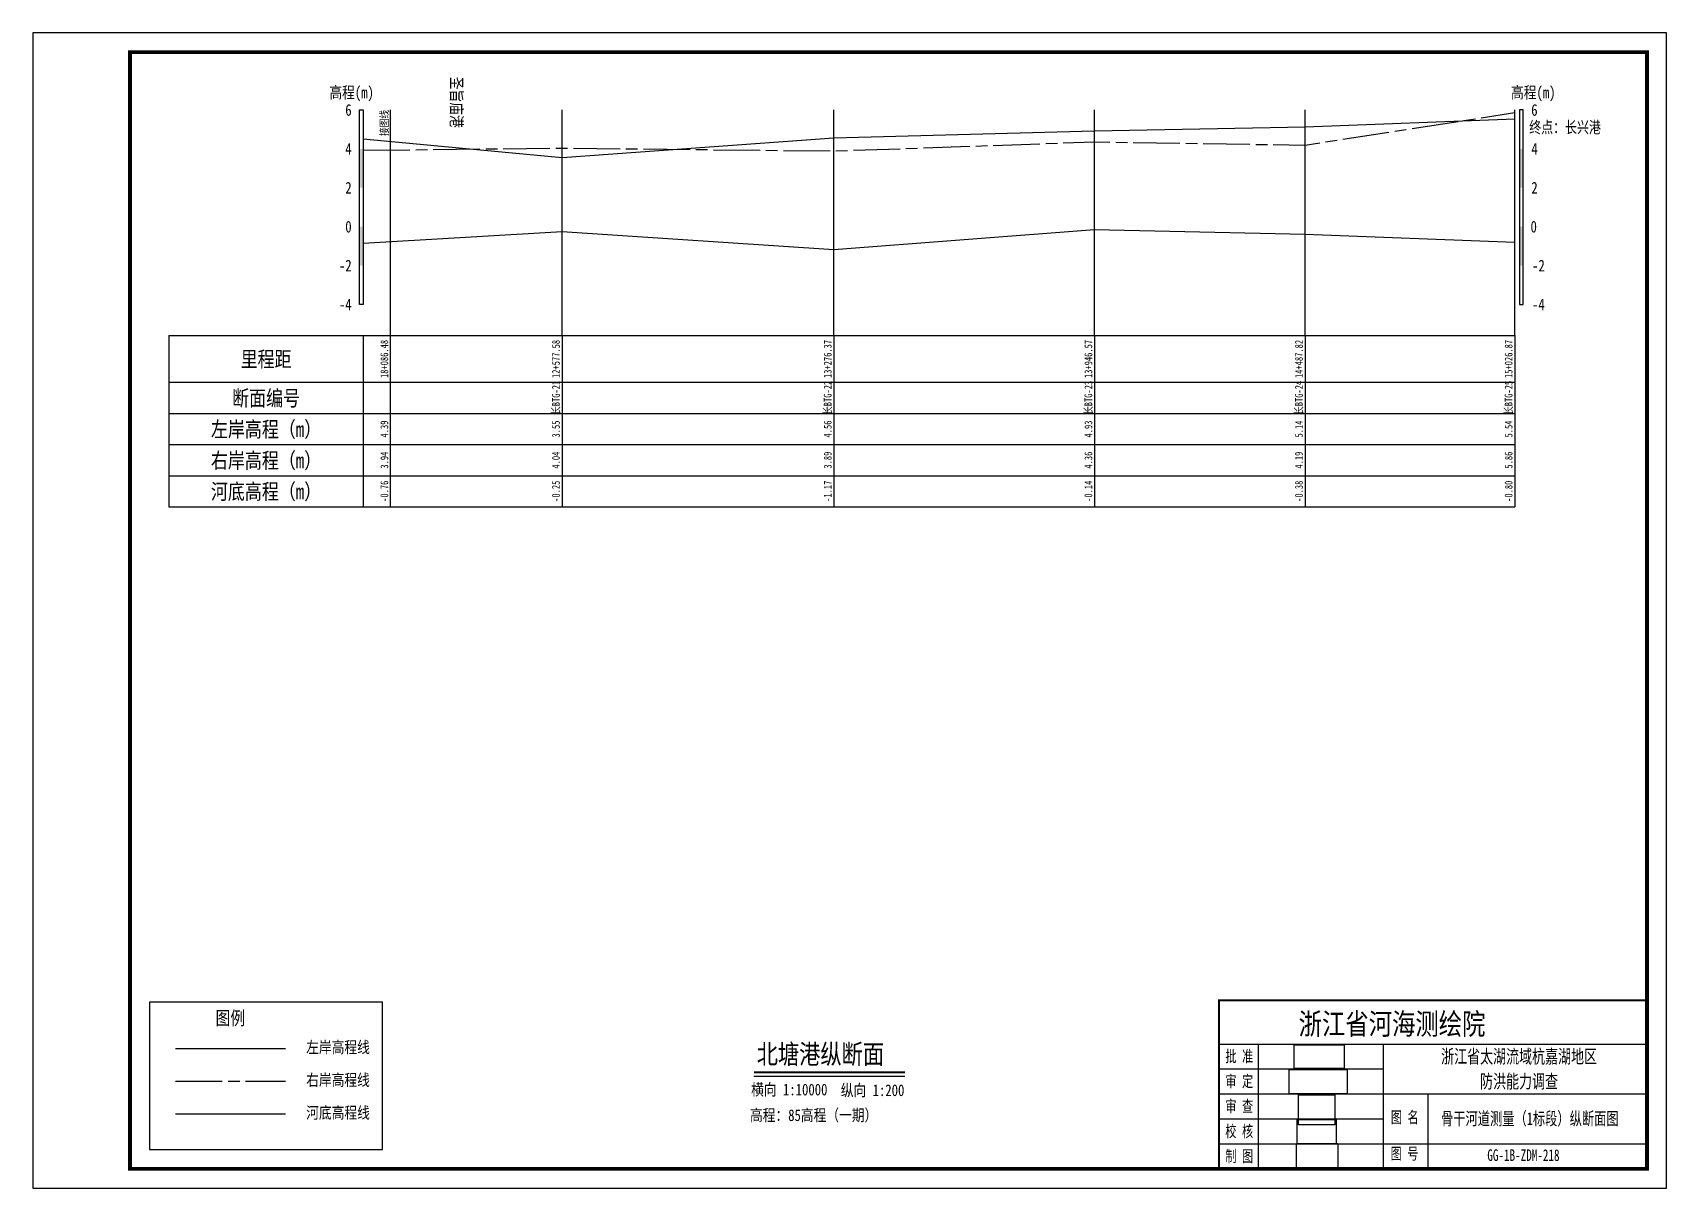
# Model space of a CAD drawing. Extents: x 529382 to 535020, y 3419646 to 3423811.
# Drawn here: x 534451.5 to 534871.5, y 3419646.2 to 3419943.2 of the extents above; entities that cross this region are included whole.
import ezdxf
from ezdxf.enums import TextEntityAlignment as Align

# ---------------------------------------------------------------- set-up
doc = ezdxf.new("R2010")
doc.units = 0
doc.header["$LTSCALE"] = 0.5
doc.linetypes.add('ACAD_ISO08W100', pattern=[36, 24, -3, 6, -3])
doc.layers.get('0').update_dxf_attribs({"linetype": 'CONTINUOUS'})
for name, color, linetype, lineweight in [('00右岸断面线', 5, 'ACAD_ISO08W100', 30), ('00左岸断面线', 6, 'CONTINUOUS', 30), ('00河底高程', 2, 'CONTINUOUS', 30), ('xxxx', 6, 'CONTINUOUS', 30)]:
    doc.layers.add(name, color=color, linetype=linetype, lineweight=lineweight)
for name, color, linetype in [('tab', 9, 'CONTINUOUS'), ('TEXT', 7, 'CONTINUOUS'), ('zdm1', 2, 'CONTINUOUS'), ('zh', 9, 'CONTINUOUS'), ('图框', 7, 'CONTINUOUS'), ('标注', 7, 'CONTINUOUS'), ('高程标尺', 3, 'CONTINUOUS')]:
    doc.layers.add(name, color=color, linetype=linetype)
doc.styles.add('HZ', font='fangsong_GB2312.ttf', dxfattribs={"width": 0.8})
doc.styles.add('tk2', font='fangsong_GB2312.ttf', dxfattribs={"width": 0.8})
doc.styles.add('交叉标注', font='fangsong_GB2312.ttf', dxfattribs={"width": 0.8})
doc.styles.add('黑体2', font='simhei.ttf', dxfattribs={"width": 0.75, "height": 3})
picture_1 = doc.add_image_def('image1.tif', size_in_pixel=(413, 175))
picture_2 = doc.add_image_def('image2.tif', size_in_pixel=(364, 223))
picture_3 = doc.add_image_def('image3.tif', size_in_pixel=(379, 181))
picture_4 = doc.add_image_def('image4.tif', size_in_pixel=(244, 153))
picture_5 = doc.add_image_def('image5.tif', size_in_pixel=(332, 273))

# ---------------------------------------------------------------- blocks, each defined once
blk = doc.blocks.new('A$C0B9647FD')
at = {"lineweight": 100, "const_width": 0.5}
blk.add_lwpolyline([(0, 43.28), (-110, 43.28), (-110, 0), (0, 0), (0, 43.28)], dxfattribs=at)
at = {"layer": 'TEXT', "color": 0}
for p, q in [((-110, 32.08, 0), (0, 32.08, 0)), ((-99.92, 32.08, 0), (-99.92, 6.42, 0)), ((-67.83, 32.08, 0), (-67.83, 6.42, 0)), ((-110, 25.67, 0), (-67.83, 25.67, 0)), ((-110, 19.25, 0), (-67.83, 19.25, 0)), ((-67.83, 19.25, 0), (0, 19.25, 0)), ((-56.35, 19.25, 0), (-56.35, 0, 0)), ((-110, 12.83, 0), (-67.83, 12.83, 0)), ((-110, 6.42, 0), (0, 6.42, 0)), ((-99.92, 6.42, 0), (-99.92, 0, 0)), ((-67.83, 6.42, 0), (-67.83, 0, 0))]:
    blk.add_line(p, q, dxfattribs=at)
at = {"layer": 'TEXT', "color": 7, "ltscale": 8, "style": 'tk2'}
for tag, p, height, width in [('浙江省水利水电技术咨询中心', (-89.53, 34.51, 0), 5.5, 0.8), ('批准', (-108.38, 27.45, 0), 3, 0.7), ('审定', (-108.38, 21.04, 0), 3, 0.7), ('审 查', (-108.38, 14.62, 0), 3, 0.7), ('图名', (-65.84, 11.75, 0), 3, 0.7), ('校 核', (-108.38, 8.2, 0), 3, 0.7), ('制 图', (-108.38, 1.79, 0), 3, 0.7), ('图号', (-65.89, 2.42, 0), 3, 0.7)]:
    blk.add_attdef(tag, p, '', height=height, dxfattribs=dict(at, width=width))
at = {"layer": 'TEXT', "color": 0, "style": 'tk2', "width": 0.7}
for tag, height, p in [('浙江省太湖流域杭嘉湖地区', 3.5, (-32.86, 28.9, -206.67)), ('防洪能力调查', 3.5, (-32.86, 22.5, -206.67)), ('骨干河道测量（*标段）水系图', 3.3, (-30.1, 12.93, -206.67)), ('HJH-01', 3, (-31.74, 3.53, -206.67))]:
    blk.add_attdef(tag, text='', height=height, dxfattribs=at).set_placement(p, align=Align.MIDDLE_CENTER)
blk = doc.blocks.new('A$C72737839')
at = {"linetype": 'Continuous'}
blk.add_lwpolyline([(59.94, 0), (59.94, 37.85), (0, 37.85)], dxfattribs=at)
at = {"linetype": 'Continuous', "flags": 128}
for points in [[(0, 37.85), (0, 0)], [(0, 0), (59.94, 0)]]:
    blk.add_lwpolyline(points, dxfattribs=at)
at = {"layer": '00右岸断面线', "color": 5, "lineweight": 30}
blk.add_line((6.73, 17.55), (35.02, 17.55), dxfattribs=at)
at = {"layer": '00河底高程', "color": 2, "lineweight": 30}
blk.add_line((6.73, 9.13), (35.02, 9.13), dxfattribs=at)
at = {"layer": 'xxxx', "color": 6, "lineweight": 30}
blk.add_line((6.73, 25.97), (35.02, 25.97), dxfattribs=at)
at = {"layer": 'tab', "color": 0, "style": 'HZ', "width": 0.8}
blk.add_text('图例', height=3.5, dxfattribs=at).set_placement((20.83, 33.8), align=Align.MIDDLE)
at = {"layer": 'zdm1', "linetype": 'Continuous', "style": 'HZ', "width": 0.8}
for s, p in [('左岸高程线', (48.5, 26.33)), ('右岸高程线', (48.5, 17.91)), ('河底高程线', (48.5, 9.49))]:
    blk.add_text(s, height=3, dxfattribs=at).set_placement(p, align=Align.MIDDLE)

msp = doc.modelspace()

# ---------------------------------------------------------------- linework, layer by layer
at = {"layer": '00右岸断面线', "flags": 128}
msp.add_lwpolyline([(534536.46, 3419913), (534587.57, 3419913.57), (534657.45, 3419912.82), (534724.47, 3419915.17), (534778.59, 3419914.32), (534832.5, 3419922.67), (534832.5, 3419922.67)], dxfattribs=at)
at = {"layer": '00左岸断面线', "flags": 128}
msp.add_lwpolyline([(534536.46, 3419915.97), (534587.57, 3419911.12), (534657.45, 3419916.17), (534724.47, 3419918.02), (534778.59, 3419919.07), (534832.5, 3419921.07), (534832.5, 3419921.07)], dxfattribs=at)
at = {"layer": '00河底高程', "flags": 128}
msp.add_lwpolyline([(534536.46, 3419889.16), (534587.57, 3419892.12), (534657.45, 3419887.52), (534724.47, 3419892.67), (534778.59, 3419891.47), (534832.5, 3419889.37), (534832.5, 3419889.37)], dxfattribs=at)
at = {"layer": 'tab'}
for p, q in [((534486.46, 3419865.37), (534832.5, 3419865.37)), ((534486.46, 3419865.37), (534486.46, 3419821.37)), ((534536.46, 3419865.37), (534536.46, 3419821.37)), ((534543.46, 3419821.37), (534543.46, 3419865.37)), ((534587.57, 3419865.37), (534587.57, 3419821.37)), ((534657.45, 3419865.37), (534657.45, 3419821.37)), ((534724.47, 3419865.37), (534724.47, 3419821.37)), ((534778.59, 3419865.37), (534778.59, 3419821.37)), ((534832.5, 3419865.37), (534832.5, 3419821.37)), ((534486.46, 3419853.37), (534832.5, 3419853.37)), ((534486.46, 3419845.37), (534832.5, 3419845.37)), ((534486.46, 3419837.37), (534832.5, 3419837.37)), ((534486.46, 3419829.37), (534832.5, 3419829.37)), ((534486.46, 3419821.37), (534832.5, 3419821.37))]:
    msp.add_line(p, q, dxfattribs=at)
at = {"layer": 'zh'}
msp.add_line((534543.46, 3419865.37), (534543.46, 3419923.37), dxfattribs=at)
at = {"layer": 'zh', "color": 6}
for p, q in [((534587.57, 3419865.37), (534587.57, 3419923.37)), ((534657.45, 3419865.37), (534657.45, 3419923.37)), ((534724.47, 3419865.37), (534724.47, 3419923.37)), ((534778.59, 3419865.37), (534778.59, 3419923.37)), ((534832.5, 3419865.37), (534832.5, 3419923.37))]:
    msp.add_line(p, q, dxfattribs=at)
at = {"layer": '图框', "flags": 128}
msp.add_lwpolyline([(534451.46, 3419646.22), (534871.46, 3419646.22), (534871.46, 3419943.22), (534451.46, 3419943.22)], close=True, dxfattribs=at)
at = {"layer": '图框', "const_width": 1, "flags": 128}
msp.add_lwpolyline([(534476.46, 3419651.22), (534866.46, 3419651.22), (534866.46, 3419938.22), (534476.46, 3419938.22)], close=True, dxfattribs=at)
at = {"layer": '图框', "color": 0, "const_width": 0.5, "flags": 128}
msp.add_lwpolyline([(534636.9, 3419676.05), (534675.71, 3419676.05)], dxfattribs=at)
at = {"layer": '图框', "color": 0, "flags": 128}
msp.add_lwpolyline([(534636.9, 3419675.05), (534675.71, 3419675.05)], dxfattribs=at)
at = {"layer": '高程标尺', "flags": 128}
for points in [[(534535.46, 3419873.37), (534535.46, 3419923.37), (534536.46, 3419923.37), (534536.46, 3419873.37)], [(534834.69, 3419873.37), (534834.69, 3419923.37), (534833.69, 3419923.37), (534833.69, 3419873.37)]]:
    msp.add_lwpolyline(points, close=True, dxfattribs=at)
at = {"layer": '高程标尺'}
for points in [[(534535.46, 3419903.37), (534536.46, 3419903.37), (534535.46, 3419913.37), (534536.46, 3419913.37)], [(534834.69, 3419903.37), (534833.69, 3419903.37), (534834.69, 3419913.37), (534833.69, 3419913.37)], [(534535.46, 3419883.37), (534536.46, 3419883.37), (534535.46, 3419893.37), (534536.46, 3419893.37)], [(534834.69, 3419883.37), (534833.69, 3419883.37), (534834.69, 3419893.37), (534833.69, 3419893.37)]]:
    msp.add_solid(points, dxfattribs=at)

# ---------------------------------------------------------------- block references
at = {"layer": '图框', "linetype": 'Continuous'}
msp.add_blockref('A$C0B9647FD', (534866.46, 3419651.22), dxfattribs=at).add_auto_attribs({'图号': '图 号', '图名': '图 名', '批准': '批 准', '校 核': '校 核', '审 查': '审 查', '审定': '审 定', '制 图': '制 图', '浙江省水利水电技术咨询中心': '浙江省河海测绘院', 'HJH-01': 'GG-1B-ZDM-218', '骨干河道测量（*标段）水系图': '骨干河道测量（1标段）纵断面图', '浙江省太湖流域杭嘉湖地区': '浙江省太湖流域杭嘉湖地区', '防洪能力调查': '防洪能力调查'})
msp.add_blockref('A$C72737839', (534481.46, 3419656.22), dxfattribs=at)

# ---------------------------------------------------------------- texts
at = {"layer": 'tab', "color": 3, "style": 'HZ', "width": 0.8}
for s, p in [('18+086.48', (534543.46, 3419859.37)), ('12+577.58', (534587.57, 3419859.37)), ('13+276.37', (534657.45, 3419859.37)), ('13+946.57', (534724.47, 3419859.37)), ('14+487.82', (534778.59, 3419859.37)), ('15+026.87', (534832.5, 3419859.37)), ('长BTG-21', (534587.57, 3419849.37)), ('长BTG-22', (534657.45, 3419849.37)), ('长BTG-23', (534724.47, 3419849.37)), ('长BTG-24', (534778.59, 3419849.37)), ('长BTG-25', (534832.5, 3419849.37)), ('4.39', (534543.46, 3419841.37)), ('3.55', (534587.57, 3419841.37)), ('4.56', (534657.45, 3419841.37)), ('4.93', (534724.47, 3419841.37)), ('5.14', (534778.59, 3419841.37)), ('5.54', (534832.5, 3419841.37)), ('3.94', (534543.46, 3419833.37)), ('4.04', (534587.57, 3419833.37)), ('3.89', (534657.45, 3419833.37)), ('4.36', (534724.47, 3419833.37)), ('4.19', (534778.59, 3419833.37)), ('5.86', (534832.5, 3419833.37)), ('-0.76', (534543.46, 3419825.37)), ('-0.25', (534587.57, 3419825.37)), ('-1.17', (534657.45, 3419825.37)), ('-0.14', (534724.47, 3419825.37)), ('-0.38', (534778.59, 3419825.37)), ('-0.80', (534832.5, 3419825.37))]:
    msp.add_text(s, height=2, rotation=90, dxfattribs=at).set_placement(p, align=Align.BOTTOM_CENTER)
for s, p in [('里程距', (534511.46, 3419859.37)), ('断面编号', (534511.46, 3419849.37)), ('左岸高程（m）', (534511.46, 3419841.37)), ('右岸高程（m）', (534511.46, 3419833.37)), ('河底高程（m）', (534511.46, 3419825.37))]:
    msp.add_text(s, height=3.999, dxfattribs=at).set_placement(p, align=Align.MIDDLE)
at = {"layer": 'zh', "color": 3, "style": 'HZ', "width": 0.8}
msp.add_text('接图线', height=2, rotation=90, dxfattribs=at).set_placement((534543.46, 3419923.37), align=Align.BOTTOM_RIGHT)
at = {"layer": '图框', "color": 0, "style": 'HZ', "width": 0.8}
msp.add_text('北塘港纵断面', height=5, dxfattribs=at).set_placement((534653.97, 3419680.82), align=Align.MIDDLE)
for s, p in [('横向 1:10000', (534636.17, 3419670.11)), ('纵向 1:200', (534659.22, 3419669.93)), ('高程：85高程（一期）', (534635.87, 3419663.52))]:
    msp.add_text(s, height=3, dxfattribs=at).set_placement(p)
at = {"layer": '标注', "linetype": 'Continuous', "style": '交叉标注', "width": 0.8}
msp.add_text('圣旨庙港', height=3, rotation=270, dxfattribs=at).set_placement((534558.95, 3419931.89))
at = {"layer": '标注', "linetype": 'Continuous', "style": '黑体2', "width": 0.75}
msp.add_text('终点：长兴港', height=3, dxfattribs=at).set_placement((534845.43, 3419918.97), align=Align.MIDDLE)
at = {"layer": '高程标尺', "style": 'HZ', "width": 0.8}
for p in [(534533.46, 3419926.37), (534837.25, 3419926.37)]:
    msp.add_text('高程(m)', height=3, dxfattribs=at).set_placement(p, align=Align.CENTER)
for s, p in [('6', (534533.46, 3419923.37)), ('6', (534838.36, 3419923.37)), ('4', (534533.46, 3419913.37)), ('4', (534838.4, 3419913.37)), ('2', (534533.46, 3419903.37)), ('2', (534838.39, 3419903.37)), ('0', (534533.46, 3419893.37)), ('0', (534838.18, 3419893.37)), ('-2', (534533.46, 3419883.37)), ('-2', (534840.21, 3419883.37)), ('-4', (534533.46, 3419873.37)), ('-4', (534840.21, 3419873.37))]:
    msp.add_text(s, height=3, dxfattribs=at).set_placement(p, align=Align.MIDDLE_RIGHT)

# ---------------------------------------------------------------- pictures from other files: only their frames are drawn
at = {"linetype": 'Continuous'}
image = msp.add_image(picture_3, insert=(534775.77, 3419677.02), size_in_units=(12.82, 6.12), dxfattribs=at)
image.dxf.flags = 15
image = msp.add_image(picture_1, insert=(534774.47, 3419670.47, 0), size_in_units=(14.89, 6.31), dxfattribs=at)
image.dxf.flags = 15
image = msp.add_image(picture_5, insert=(534776.86, 3419662.54), size_in_units=(9.33, 7.67), dxfattribs=at)
image.dxf.flags = 15
image = msp.add_image(picture_4, insert=(534776.57, 3419657.67), size_in_units=(10.01, 6.28), dxfattribs=at)
image.dxf.flags = 15
image = msp.add_image(picture_2, insert=(534776.39, 3419651.24), size_in_units=(10.62, 6.51), dxfattribs=at)
image.dxf.flags = 15

doc.saveas('drawing.dxf')
